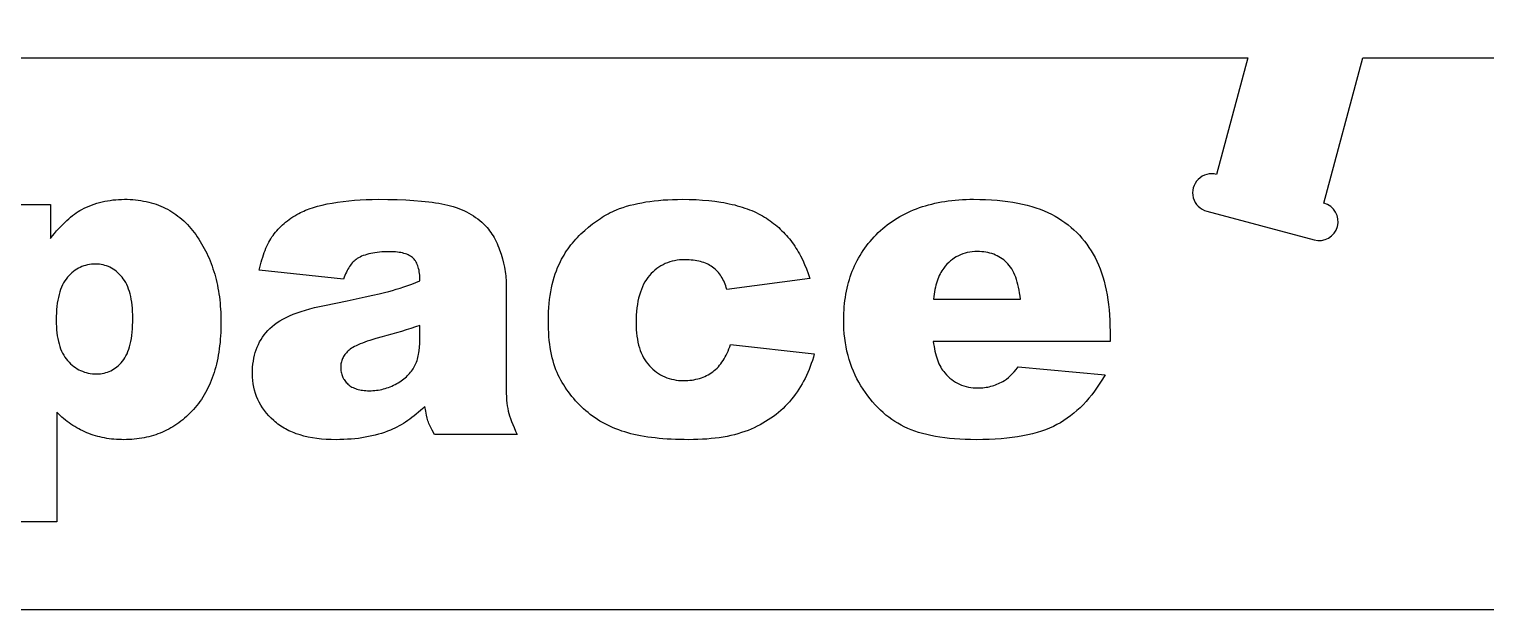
# Model space of a CAD drawing. Extents: x 6 to 1184, y 88 to 595.
# Drawn here: x 813.2 to 1042.7, y 295.8 to 387.3 of the extents above; entities that cross this region are included whole.
import ezdxf

# ---------------------------------------------------------------- set-up
doc = ezdxf.new("R2010")
doc.units = 0
doc.layers.get('0').update_dxf_attribs({"linetype": 'CONTINUOUS'})

msp = doc.modelspace()

# ---------------------------------------------------------------- linework, layer by layer
msp.add_lwpolyline([(516.5, 358.29), (533.41, 353.76), (516.5, 358.29), (524.27, 387.26), (541.17, 382.73), (1005.17, 382.73), (1000.25, 364.38, 1), (998.7, 358.59), (1015.6, 354.06, 1), (1017.16, 359.85), (1023.29, 382.73), (1125.17, 382.73), (1101.88, 295.8), (981.88, 295.8), (517.88, 295.8), (500.97, 300.33), (508.74, 329.31), (525.64, 324.78, 0.414214), (529.32, 326.9, 0.414214), (527.19, 330.57), (531.85, 347.96, 0.414214), (535.53, 350.08, 0.414214), (533.41, 353.76)], format="xyb")
msp.add_lwpolyline([(803.55, 359.64), (816.55, 359.64), (816.55, 354.29), (816.88, 354.7), (817.21, 355.1), (817.54, 355.48), (817.87, 355.84), (818.19, 356.18), (818.5, 356.51), (818.82, 356.82), (819.13, 357.12), (819.44, 357.4), (819.74, 357.66), (820.04, 357.9), (820.34, 358.12), (820.63, 358.33), (820.92, 358.53), (821.21, 358.7), (821.49, 358.86), (821.87, 359.05), (822.26, 359.23), (822.65, 359.4), (823.05, 359.56), (823.45, 359.7), (823.86, 359.83), (824.27, 359.95), (824.69, 360.06), (825.11, 360.15), (825.54, 360.24), (825.97, 360.3), (826.41, 360.36), (826.85, 360.4), (827.3, 360.44), (827.75, 360.45), (828.21, 360.46), (828.66, 360.46), (829.11, 360.44), (829.54, 360.41), (829.98, 360.37), (830.4, 360.32), (830.82, 360.27), (831.23, 360.19), (831.64, 360.11), (832.04, 360.02), (832.43, 359.92), (832.82, 359.8), (833.2, 359.68), (833.57, 359.54), (833.94, 359.4), (834.3, 359.24), (834.65, 359.07), (835, 358.89), (835.34, 358.7), (835.68, 358.5), (836.01, 358.29), (836.33, 358.07), (836.64, 357.83), (836.95, 357.59), (837.26, 357.33), (837.55, 357.07), (837.84, 356.79), (838.13, 356.5), (838.4, 356.2), (838.67, 355.89), (838.94, 355.57), (839.2, 355.24), (839.45, 354.9), (839.69, 354.55), (839.93, 354.2), (840.16, 353.84), (840.38, 353.47), (840.59, 353.1), (840.8, 352.72), (841, 352.34), (841.19, 351.96), (841.37, 351.57), (841.54, 351.17), (841.71, 350.77), (841.87, 350.36), (842.02, 349.95), (842.16, 349.53), (842.3, 349.11), (842.43, 348.69), (842.55, 348.25), (842.66, 347.82), (842.77, 347.37), (842.86, 346.93), (842.95, 346.47), (843.03, 346.02), (843.11, 345.55), (843.17, 345.09), (843.23, 344.61), (843.28, 344.13), (843.32, 343.65), (843.36, 343.16), (843.39, 342.67), (843.41, 342.17), (843.42, 341.67), (843.42, 341.16), (843.42, 340.6), (843.4, 340.04), (843.38, 339.5), (843.35, 338.96), (843.32, 338.44), (843.27, 337.92), (843.21, 337.41), (843.15, 336.9), (843.08, 336.41), (843, 335.93), (842.91, 335.45), (842.81, 334.98), (842.71, 334.52), (842.59, 334.07), (842.47, 333.62), (842.34, 333.19), (842.2, 332.76), (842.05, 332.34), (841.89, 331.93), (841.73, 331.53), (841.56, 331.14), (841.37, 330.75), (841.18, 330.38), (840.99, 330.01), (840.78, 329.65), (840.56, 329.3), (840.34, 328.95), (840.11, 328.62), (839.86, 328.29), (839.61, 327.97), (839.36, 327.66), (839.09, 327.36), (838.82, 327.07), (838.54, 326.78), (838.26, 326.51), (837.97, 326.25), (837.68, 325.99), (837.39, 325.74), (837.09, 325.51), (836.78, 325.28), (836.47, 325.06), (836.16, 324.85), (835.84, 324.65), (835.52, 324.46), (835.19, 324.28), (834.86, 324.11), (834.53, 323.95), (834.19, 323.79), (833.84, 323.65), (833.49, 323.51), (833.14, 323.39), (832.78, 323.27), (832.42, 323.16), (832.05, 323.07), (831.68, 322.98), (831.31, 322.9), (830.93, 322.83), (830.54, 322.77), (830.15, 322.72), (829.76, 322.68), (829.36, 322.64), (828.96, 322.62), (828.55, 322.61), (828.14, 322.6), (827.74, 322.61), (827.35, 322.62), (826.96, 322.64), (826.57, 322.67), (826.19, 322.71), (825.82, 322.76), (825.44, 322.81), (825.08, 322.88), (824.71, 322.95), (824.35, 323.03), (824, 323.12), (823.65, 323.22), (823.3, 323.32), (822.96, 323.44), (822.63, 323.56), (822.29, 323.69), (821.96, 323.83), (821.64, 323.98), (821.32, 324.14), (821.01, 324.31), (820.7, 324.48), (820.39, 324.66), (820.09, 324.85), (819.79, 325.05), (819.5, 325.26), (819.21, 325.47), (818.92, 325.69), (818.64, 325.93), (818.37, 326.17), (818.1, 326.41), (817.83, 326.67), (817.57, 326.93), (817.57, 309.64), (803.55, 309.64)])
for points in [[(862.73, 347.91), (849.46, 349.31), (849.55, 349.74), (849.66, 350.15), (849.76, 350.56), (849.88, 350.95), (849.99, 351.34), (850.11, 351.71), (850.24, 352.07), (850.38, 352.42), (850.51, 352.75), (850.66, 353.08), (850.8, 353.39), (850.96, 353.69), (851.12, 353.98), (851.28, 354.26), (851.45, 354.53), (851.62, 354.78), (851.81, 355.03), (852, 355.27), (852.2, 355.51), (852.41, 355.75), (852.63, 355.98), (852.86, 356.2), (853.1, 356.43), (853.35, 356.65), (853.61, 356.86), (853.88, 357.07), (854.16, 357.28), (854.45, 357.48), (854.75, 357.68), (855.05, 357.87), (855.37, 358.06), (855.7, 358.24), (855.94, 358.37), (856.2, 358.5), (856.47, 358.62), (856.74, 358.74), (857.03, 358.86), (857.33, 358.97), (857.97, 359.18), (858.65, 359.38), (859.37, 359.56), (860.14, 359.73), (860.95, 359.88), (861.8, 360.02), (862.66, 360.13), (863.54, 360.23), (864.43, 360.32), (865.34, 360.38), (866.27, 360.42), (867.22, 360.45), (868.18, 360.46), (869.71, 360.45), (871.15, 360.42), (872.52, 360.36), (873.81, 360.29), (875.03, 360.19), (876.16, 360.07), (876.7, 360), (877.23, 359.93), (877.73, 359.85), (878.21, 359.76), (878.68, 359.67), (879.14, 359.56), (879.59, 359.45), (880.02, 359.32), (880.45, 359.18), (880.87, 359.02), (881.28, 358.86), (881.68, 358.68), (882.07, 358.49), (882.45, 358.29), (882.82, 358.08), (883.18, 357.86), (883.53, 357.62), (883.87, 357.38), (884.2, 357.12), (884.52, 356.85), (884.74, 356.65), (884.95, 356.44), (885.16, 356.22), (885.36, 356), (885.56, 355.76), (885.74, 355.51), (885.93, 355.26), (886.11, 354.99), (886.28, 354.71), (886.44, 354.43), (886.6, 354.13), (886.76, 353.82), (886.91, 353.51), (887.05, 353.18), (887.19, 352.84), (887.32, 352.5), (887.56, 351.8), (887.76, 351.11), (887.94, 350.42), (888.08, 349.75), (888.14, 349.41), (888.2, 349.08), (888.24, 348.75), (888.28, 348.42), (888.3, 348.09), (888.32, 347.77), (888.34, 347.45), (888.34, 347.13), (888.34, 331.13), (888.34, 330.51), (888.36, 329.92), (888.39, 329.37), (888.42, 328.85), (888.47, 328.36), (888.52, 327.92), (888.59, 327.5), (888.66, 327.12), (888.76, 326.75), (888.87, 326.35), (889.01, 325.92), (889.18, 325.47), (889.37, 325), (889.58, 324.5), (889.82, 323.97), (890.08, 323.42), (877.05, 323.42), (876.69, 324.08), (876.4, 324.65), (876.18, 325.14), (876.1, 325.36), (876.03, 325.55), (875.91, 325.97), (875.79, 326.49), (875.67, 327.12), (875.55, 327.85), (875.21, 327.53), (874.87, 327.22), (874.53, 326.92), (874.19, 326.64), (873.85, 326.36), (873.51, 326.1), (873.17, 325.84), (872.83, 325.6), (872.49, 325.38), (872.15, 325.16), (871.81, 324.95), (871.48, 324.76), (871.14, 324.58), (870.8, 324.41), (870.46, 324.25), (870.13, 324.1), (869.66, 323.92), (869.19, 323.75), (868.7, 323.59), (868.21, 323.45), (867.71, 323.31), (867.2, 323.19), (866.68, 323.08), (866.15, 322.98), (865.61, 322.89), (865.06, 322.81), (864.5, 322.75), (863.93, 322.7), (863.35, 322.66), (862.77, 322.63), (862.17, 322.61), (861.57, 322.6), (860.77, 322.61), (860, 322.65), (859.25, 322.71), (858.52, 322.79), (857.82, 322.9), (857.15, 323.02), (856.49, 323.18), (855.87, 323.35), (855.26, 323.55), (854.97, 323.66), (854.69, 323.77), (854.41, 323.9), (854.13, 324.02), (853.86, 324.15), (853.6, 324.29), (853.35, 324.43), (853.1, 324.58), (852.85, 324.74), (852.62, 324.9), (852.38, 325.07), (852.16, 325.24), (851.94, 325.42), (851.73, 325.6), (851.32, 325.98), (850.94, 326.38), (850.58, 326.78), (850.26, 327.19), (849.96, 327.62), (849.68, 328.05), (849.43, 328.5), (849.21, 328.95), (849.01, 329.42), (848.84, 329.9), (848.7, 330.39), (848.58, 330.89), (848.49, 331.4), (848.42, 331.93), (848.38, 332.46), (848.37, 333), (848.38, 333.52), (848.41, 334.01), (848.45, 334.5), (848.52, 334.98), (848.6, 335.44), (848.71, 335.89), (848.83, 336.34), (848.97, 336.77), (849.13, 337.18), (849.31, 337.59), (849.51, 337.99), (849.73, 338.37), (849.97, 338.74), (850.22, 339.1), (850.5, 339.45), (850.79, 339.79), (850.94, 339.96), (851.11, 340.12), (851.46, 340.44), (851.84, 340.74), (852.26, 341.04), (852.7, 341.32), (853.18, 341.6), (853.69, 341.86), (854.23, 342.11), (854.81, 342.35), (855.41, 342.58), (856.05, 342.81), (856.72, 343.02), (857.43, 343.21), (858.16, 343.4), (858.93, 343.58), (859.72, 343.75), (863.29, 344.47), (866.16, 345.08), (867.34, 345.34), (868.35, 345.57), (869.19, 345.78), (869.85, 345.95), (870.44, 346.11), (871.03, 346.29), (871.63, 346.48), (872.24, 346.68), (872.86, 346.89), (873.49, 347.12), (874.12, 347.35), (874.77, 347.6), (874.76, 347.92), (874.75, 348.22), (874.73, 348.51), (874.7, 348.79), (874.66, 349.05), (874.62, 349.31), (874.56, 349.55), (874.5, 349.78), (874.43, 349.99), (874.35, 350.2), (874.27, 350.39), (874.17, 350.58), (874.07, 350.75), (873.96, 350.9), (873.84, 351.05), (873.71, 351.18), (873.57, 351.31), (873.42, 351.42), (873.26, 351.53), (873.08, 351.63), (872.89, 351.72), (872.69, 351.81), (872.48, 351.88), (872.25, 351.95), (872.01, 352.01), (871.76, 352.06), (871.5, 352.11), (871.22, 352.14), (870.93, 352.17), (870.63, 352.19), (870.32, 352.2), (869.99, 352.21), (869.57, 352.2), (869.16, 352.19), (868.77, 352.17), (868.39, 352.14), (868.03, 352.1), (867.67, 352.05), (867.33, 352), (867.01, 351.93), (866.69, 351.86), (866.39, 351.78), (866.11, 351.69), (865.83, 351.59), (865.57, 351.49), (865.33, 351.37), (865.09, 351.25), (864.87, 351.12), (864.71, 351), (864.55, 350.88), (864.39, 350.74), (864.24, 350.6), (864.09, 350.44), (863.95, 350.26), (863.81, 350.08), (863.67, 349.89), (863.54, 349.68), (863.41, 349.46), (863.29, 349.23), (863.17, 348.99), (863.05, 348.74), (862.94, 348.47), (862.83, 348.2)], [(923.67, 337.61), (936.87, 336.11), (936.73, 335.6), (936.58, 335.09), (936.41, 334.6), (936.24, 334.11), (936.05, 333.64), (935.86, 333.17), (935.65, 332.71), (935.43, 332.26), (935.2, 331.82), (934.96, 331.38), (934.71, 330.96), (934.45, 330.54), (934.18, 330.13), (933.89, 329.74), (933.6, 329.35), (933.29, 328.96), (932.98, 328.59), (932.65, 328.23), (932.31, 327.88), (931.96, 327.54), (931.6, 327.21), (931.23, 326.89), (930.85, 326.58), (930.46, 326.28), (930.05, 325.99), (929.64, 325.72), (929.22, 325.45), (928.78, 325.19), (928.33, 324.95), (927.88, 324.71), (927.41, 324.49), (926.93, 324.27), (926.44, 324.07), (925.93, 323.88), (925.41, 323.71), (924.86, 323.54), (924.31, 323.39), (923.73, 323.26), (923.14, 323.13), (922.54, 323.02), (921.91, 322.92), (921.27, 322.84), (920.62, 322.77), (919.94, 322.71), (919.26, 322.66), (918.55, 322.63), (917.83, 322.61), (917.09, 322.6), (916.38, 322.61), (915.68, 322.62), (915, 322.64), (914.33, 322.67), (913.68, 322.71), (913.04, 322.75), (912.42, 322.81), (911.81, 322.87), (911.22, 322.94), (910.64, 323.02), (910.08, 323.11), (909.53, 323.21), (909, 323.31), (908.48, 323.42), (907.98, 323.55), (907.49, 323.68), (907.02, 323.82), (906.55, 323.96), (906.09, 324.13), (905.64, 324.3), (905.2, 324.48), (904.76, 324.67), (904.34, 324.87), (903.92, 325.08), (903.51, 325.3), (903.11, 325.54), (902.72, 325.78), (902.34, 326.03), (901.96, 326.3), (901.6, 326.57), (901.24, 326.86), (900.89, 327.15), (900.55, 327.46), (900.22, 327.77), (899.9, 328.08), (899.58, 328.4), (899.28, 328.73), (898.99, 329.07), (898.7, 329.41), (898.43, 329.76), (898.16, 330.12), (897.9, 330.48), (897.66, 330.85), (897.42, 331.22), (897.19, 331.61), (896.97, 331.99), (896.76, 332.39), (896.56, 332.79), (896.37, 333.2), (896.19, 333.63), (896.03, 334.08), (895.87, 334.54), (895.73, 335.02), (895.6, 335.52), (895.49, 336.03), (895.38, 336.56), (895.29, 337.1), (895.21, 337.66), (895.14, 338.24), (895.09, 338.84), (895.05, 339.45), (895.02, 340.07), (895, 340.72), (894.99, 341.38), (895, 342.07), (895.02, 342.75), (895.06, 343.41), (895.11, 344.06), (895.18, 344.69), (895.26, 345.31), (895.36, 345.91), (895.47, 346.5), (895.59, 347.07), (895.74, 347.63), (895.89, 348.18), (896.07, 348.71), (896.25, 349.22), (896.45, 349.72), (896.67, 350.21), (896.9, 350.68), (897.08, 351.02), (897.27, 351.35), (897.46, 351.68), (897.66, 352.01), (897.87, 352.33), (898.09, 352.65), (898.32, 352.96), (898.55, 353.27), (898.8, 353.57), (899.05, 353.87), (899.31, 354.16), (899.57, 354.45), (899.85, 354.74), (900.13, 355.02), (900.42, 355.3), (900.72, 355.57), (901.33, 356.09), (901.94, 356.58), (902.25, 356.82), (902.56, 357.04), (902.87, 357.25), (903.18, 357.46), (903.49, 357.65), (903.8, 357.84), (904.11, 358.02), (904.43, 358.19), (904.75, 358.36), (905.06, 358.51), (905.38, 358.65), (905.7, 358.79), (906.22, 358.99), (906.75, 359.18), (907.3, 359.36), (907.87, 359.52), (908.46, 359.67), (909.07, 359.81), (909.69, 359.93), (910.33, 360.04), (910.99, 360.14), (911.67, 360.23), (912.36, 360.3), (913.07, 360.36), (913.8, 360.4), (914.55, 360.43), (915.32, 360.45), (916.1, 360.46), (917.19, 360.45), (918.25, 360.41), (919.28, 360.35), (920.27, 360.26), (921.23, 360.15), (922.16, 360.01), (922.61, 359.94), (923.06, 359.85), (923.49, 359.76), (923.92, 359.67), (924.34, 359.57), (924.75, 359.46), (925.15, 359.34), (925.54, 359.22), (925.93, 359.09), (926.3, 358.96), (926.67, 358.82), (927.03, 358.68), (927.39, 358.52), (927.73, 358.37), (928.07, 358.2), (928.4, 358.03), (928.72, 357.86), (929.03, 357.67), (929.33, 357.48), (929.63, 357.29), (929.91, 357.09), (930.2, 356.88), (930.47, 356.67), (930.75, 356.45), (931.01, 356.23), (931.27, 356), (931.53, 355.76), (931.78, 355.52), (932.02, 355.27), (932.26, 355.02), (932.5, 354.76), (932.73, 354.5), (932.95, 354.23), (933.17, 353.95), (933.38, 353.67), (933.59, 353.38), (933.79, 353.09), (933.98, 352.79), (934.17, 352.49), (934.36, 352.18), (934.54, 351.86), (934.71, 351.54), (935.05, 350.88), (935.36, 350.2), (935.64, 349.49), (935.91, 348.76), (936.16, 348.01), (923.09, 346.27), (923.01, 346.56), (922.93, 346.83), (922.83, 347.1), (922.72, 347.36), (922.61, 347.61), (922.49, 347.85), (922.36, 348.08), (922.23, 348.31), (922.09, 348.52), (921.93, 348.73), (921.77, 348.92), (921.61, 349.11), (921.43, 349.29), (921.25, 349.46), (921.06, 349.62), (920.86, 349.77), (920.65, 349.91), (920.44, 350.04), (920.21, 350.17), (919.98, 350.28), (919.74, 350.39), (919.49, 350.49), (919.23, 350.57), (918.96, 350.65), (918.69, 350.72), (918.4, 350.78), (918.11, 350.83), (917.81, 350.87), (917.5, 350.9), (917.18, 350.93), (916.85, 350.94), (916.51, 350.94), (916.09, 350.94), (915.67, 350.91), (915.27, 350.86), (914.87, 350.79), (914.49, 350.7), (914.11, 350.6), (913.75, 350.47), (913.4, 350.33), (913.05, 350.16), (912.72, 349.98), (912.4, 349.78), (912.08, 349.56), (911.78, 349.32), (911.49, 349.06), (911.21, 348.78), (910.94, 348.48), (910.68, 348.16), (910.44, 347.82), (910.21, 347.46), (910, 347.08), (909.81, 346.69), (909.64, 346.27), (909.48, 345.83), (909.34, 345.37), (909.21, 344.9), (909.1, 344.4), (909.01, 343.88), (908.94, 343.35), (908.88, 342.79), (908.84, 342.22), (908.81, 341.62), (908.8, 341), (908.81, 340.45), (908.84, 339.92), (908.88, 339.41), (908.94, 338.91), (909.01, 338.43), (909.1, 337.96), (909.21, 337.51), (909.33, 337.08), (909.47, 336.66), (909.63, 336.27), (909.8, 335.88), (909.99, 335.52), (910.2, 335.17), (910.42, 334.84), (910.66, 334.53), (910.92, 334.23), (911.19, 333.95), (911.47, 333.69), (911.75, 333.44), (912.05, 333.22), (912.35, 333.01), (912.67, 332.82), (912.99, 332.65), (913.32, 332.49), (913.66, 332.36), (914.01, 332.24), (914.37, 332.14), (914.74, 332.06), (915.12, 331.99), (915.51, 331.95), (915.9, 331.92), (916.31, 331.91), (916.64, 331.92), (916.98, 331.94), (917.3, 331.96), (917.62, 332), (917.93, 332.05), (918.23, 332.11), (918.53, 332.18), (918.82, 332.26), (919.1, 332.36), (919.38, 332.46), (919.65, 332.57), (919.91, 332.7), (920.17, 332.84), (920.42, 332.98), (920.66, 333.14), (920.89, 333.31), (921.12, 333.49), (921.34, 333.68), (921.56, 333.89), (921.77, 334.1), (921.96, 334.33), (922.16, 334.57), (922.34, 334.82), (922.52, 335.09), (922.69, 335.36), (922.85, 335.65), (923.01, 335.94), (923.16, 336.25), (923.3, 336.57), (923.43, 336.91), (923.56, 337.25)], [(983.46, 338.09), (955.63, 338.09), (955.68, 337.68), (955.74, 337.28), (955.81, 336.89), (955.89, 336.52), (955.97, 336.16), (956.06, 335.82), (956.16, 335.49), (956.27, 335.17), (956.39, 334.87), (956.51, 334.57), (956.65, 334.3), (956.79, 334.03), (956.94, 333.78), (957.1, 333.54), (957.26, 333.32), (957.44, 333.11), (957.7, 332.82), (957.96, 332.56), (958.24, 332.31), (958.52, 332.08), (958.82, 331.87), (959.12, 331.67), (959.44, 331.5), (959.76, 331.34), (960.09, 331.2), (960.43, 331.08), (960.79, 330.98), (961.15, 330.9), (961.52, 330.84), (961.9, 330.79), (962.29, 330.76), (962.69, 330.75), (962.95, 330.76), (963.2, 330.77), (963.45, 330.79), (963.7, 330.82), (963.95, 330.85), (964.2, 330.9), (964.44, 330.95), (964.69, 331.01), (964.93, 331.08), (965.17, 331.15), (965.41, 331.24), (965.65, 331.33), (965.88, 331.43), (966.12, 331.54), (966.35, 331.65), (966.58, 331.78), (966.86, 331.95), (967.15, 332.16), (967.45, 332.4), (967.75, 332.67), (968.05, 332.97), (968.36, 333.31), (968.68, 333.67), (969, 334.06), (982.68, 332.8), (982.28, 332.13), (981.87, 331.48), (981.46, 330.86), (981.03, 330.26), (980.59, 329.69), (980.14, 329.14), (979.68, 328.62), (979.22, 328.11), (978.74, 327.64), (978.25, 327.18), (977.75, 326.76), (977.24, 326.35), (976.72, 325.97), (976.19, 325.61), (975.66, 325.28), (975.11, 324.97), (974.83, 324.83), (974.54, 324.69), (973.94, 324.42), (973.31, 324.17), (972.65, 323.94), (971.96, 323.72), (971.24, 323.53), (970.49, 323.35), (969.71, 323.2), (968.9, 323.06), (968.06, 322.94), (967.19, 322.83), (966.29, 322.75), (965.36, 322.69), (964.4, 322.64), (963.41, 322.61), (962.38, 322.6), (961.5, 322.61), (960.63, 322.63), (959.79, 322.67), (958.98, 322.73), (958.19, 322.8), (957.42, 322.89), (956.68, 322.99), (955.96, 323.11), (955.26, 323.24), (954.59, 323.4), (953.94, 323.56), (953.32, 323.74), (952.72, 323.94), (952.14, 324.16), (951.59, 324.39), (951.06, 324.63), (950.55, 324.89), (950.05, 325.18), (949.56, 325.48), (949.09, 325.8), (948.62, 326.13), (948.17, 326.49), (947.72, 326.86), (947.29, 327.26), (946.87, 327.67), (946.46, 328.1), (946.06, 328.55), (945.67, 329.02), (945.29, 329.51), (944.92, 330.01), (944.57, 330.54), (944.22, 331.08), (943.89, 331.64), (943.59, 332.21), (943.3, 332.79), (943.04, 333.38), (942.79, 333.99), (942.57, 334.61), (942.37, 335.24), (942.19, 335.88), (942.03, 336.54), (941.89, 337.21), (941.78, 337.88), (941.68, 338.58), (941.61, 339.28), (941.55, 340), (941.52, 340.72), (941.51, 341.46), (941.52, 341.99), (941.53, 342.51), (941.56, 343.03), (941.6, 343.54), (941.64, 344.04), (941.7, 344.53), (941.77, 345.02), (941.85, 345.51), (941.94, 345.98), (942.04, 346.45), (942.15, 346.92), (942.28, 347.38), (942.41, 347.83), (942.55, 348.27), (942.71, 348.71), (942.87, 349.15), (943.05, 349.57), (943.23, 349.99), (943.43, 350.41), (943.64, 350.81), (943.85, 351.21), (944.08, 351.61), (944.32, 352), (944.57, 352.38), (944.83, 352.76), (945.1, 353.12), (945.38, 353.49), (945.68, 353.84), (945.98, 354.19), (946.29, 354.54), (946.62, 354.88), (946.95, 355.21), (947.3, 355.53), (947.65, 355.84), (948.01, 356.15), (948.38, 356.44), (948.75, 356.72), (949.14, 356.99), (949.53, 357.25), (949.93, 357.51), (950.34, 357.75), (950.76, 357.98), (951.18, 358.2), (951.61, 358.41), (952.06, 358.61), (952.5, 358.8), (952.96, 358.98), (953.43, 359.15), (953.9, 359.31), (954.38, 359.46), (954.87, 359.59), (955.37, 359.72), (955.88, 359.84), (956.39, 359.95), (956.91, 360.05), (957.44, 360.13), (957.98, 360.21), (958.53, 360.28), (959.08, 360.33), (959.64, 360.38), (960.22, 360.41), (960.79, 360.44), (961.38, 360.46), (961.98, 360.46), (962.93, 360.45), (963.87, 360.42), (964.78, 360.38), (965.66, 360.31), (966.52, 360.23), (967.35, 360.13), (968.15, 360.01), (968.93, 359.87), (969.69, 359.72), (970.42, 359.54), (971.12, 359.35), (971.8, 359.14), (972.45, 358.91), (973.08, 358.66), (973.68, 358.39), (974.25, 358.11), (974.81, 357.8), (975.35, 357.49), (975.87, 357.15), (976.37, 356.8), (976.86, 356.43), (977.33, 356.04), (977.78, 355.64), (978.22, 355.23), (978.64, 354.79), (979.04, 354.34), (979.43, 353.87), (979.8, 353.39), (980.15, 352.89), (980.49, 352.37), (980.81, 351.84), (981.11, 351.29), (981.39, 350.72), (981.66, 350.13), (981.91, 349.52), (982.14, 348.88), (982.35, 348.23), (982.54, 347.56), (982.72, 346.86), (982.87, 346.14), (983.01, 345.41), (983.13, 344.65), (983.23, 343.87), (983.32, 343.07), (983.38, 342.25), (983.43, 341.4), (983.45, 340.54), (983.46, 339.66)], [(969.34, 344.74), (969.29, 345.23), (969.22, 345.71), (969.14, 346.17), (969.05, 346.61), (968.96, 347.03), (968.85, 347.43), (968.73, 347.82), (968.6, 348.19), (968.46, 348.54), (968.3, 348.88), (968.14, 349.19), (967.97, 349.49), (967.79, 349.77), (967.59, 350.03), (967.39, 350.28), (967.18, 350.5), (966.95, 350.71), (966.72, 350.91), (966.48, 351.09), (966.23, 351.26), (965.97, 351.42), (965.7, 351.56), (965.43, 351.69), (965.14, 351.81), (964.85, 351.91), (964.55, 352), (964.24, 352.07), (963.92, 352.13), (963.59, 352.18), (963.25, 352.21), (962.91, 352.23), (962.56, 352.24), (962.15, 352.23), (961.75, 352.2), (961.36, 352.15), (960.98, 352.08), (960.62, 351.98), (960.26, 351.87), (959.92, 351.74), (959.58, 351.58), (959.25, 351.41), (958.94, 351.22), (958.64, 351), (958.34, 350.76), (958.06, 350.51), (957.78, 350.23), (957.52, 349.93), (957.27, 349.61), (957.11, 349.4), (956.97, 349.18), (956.83, 348.94), (956.7, 348.7), (956.57, 348.44), (956.45, 348.16), (956.34, 347.88), (956.24, 347.58), (956.14, 347.27), (956.05, 346.94), (955.97, 346.61), (955.89, 346.26), (955.83, 345.9), (955.77, 345.52), (955.71, 345.14), (955.67, 344.74)], [(817.47, 341.43), (817.47, 340.9), (817.5, 340.39), (817.53, 339.9), (817.58, 339.42), (817.64, 338.96), (817.72, 338.52), (817.81, 338.09), (817.92, 337.69), (818.04, 337.3), (818.17, 336.92), (818.32, 336.57), (818.48, 336.23), (818.66, 335.91), (818.85, 335.61), (819.06, 335.32), (819.27, 335.05), (819.5, 334.8), (819.74, 334.56), (819.99, 334.34), (820.24, 334.14), (820.5, 333.95), (820.76, 333.78), (821.04, 333.63), (821.32, 333.49), (821.61, 333.37), (821.91, 333.26), (822.21, 333.17), (822.52, 333.1), (822.84, 333.04), (823.17, 333), (823.5, 332.98), (823.84, 332.97), (824.14, 332.98), (824.44, 333), (824.73, 333.04), (825.01, 333.1), (825.28, 333.17), (825.55, 333.25), (825.81, 333.35), (826.07, 333.47), (826.32, 333.6), (826.57, 333.75), (826.8, 333.91), (827.04, 334.09), (827.26, 334.29), (827.48, 334.5), (827.7, 334.72), (827.9, 334.97), (828.1, 335.23), (828.29, 335.51), (828.46, 335.81), (828.62, 336.14), (828.77, 336.48), (828.9, 336.85), (829.02, 337.24), (829.13, 337.66), (829.23, 338.09), (829.31, 338.55), (829.38, 339.02), (829.44, 339.52), (829.48, 340.04), (829.51, 340.59), (829.53, 341.15), (829.54, 341.74), (829.53, 342.28), (829.51, 342.8), (829.48, 343.3), (829.43, 343.79), (829.37, 344.26), (829.3, 344.71), (829.21, 345.14), (829.11, 345.55), (829, 345.95), (828.87, 346.32), (828.73, 346.68), (828.58, 347.02), (828.41, 347.34), (828.23, 347.65), (828.04, 347.93), (827.84, 348.2), (827.62, 348.45), (827.4, 348.68), (827.17, 348.9), (826.94, 349.1), (826.7, 349.29), (826.45, 349.46), (826.2, 349.61), (825.94, 349.75), (825.68, 349.87), (825.41, 349.97), (825.14, 350.06), (824.86, 350.13), (824.57, 350.19), (824.28, 350.23), (823.98, 350.25), (823.67, 350.26), (823.35, 350.25), (823.02, 350.23), (822.71, 350.19), (822.4, 350.13), (822.1, 350.06), (821.8, 349.97), (821.52, 349.86), (821.24, 349.74), (820.96, 349.6), (820.7, 349.45), (820.44, 349.28), (820.18, 349.09), (819.94, 348.89), (819.7, 348.67), (819.47, 348.43), (819.24, 348.18), (819.03, 347.91), (818.82, 347.62), (818.64, 347.31), (818.46, 346.98), (818.31, 346.63), (818.16, 346.26), (818.03, 345.87), (817.91, 345.45), (817.81, 345.02), (817.72, 344.57), (817.64, 344.1), (817.58, 343.6), (817.53, 343.09), (817.49, 342.56), (817.47, 342)], [(874.77, 340.61), (874.05, 340.36), (873.32, 340.11), (872.58, 339.88), (871.84, 339.65), (871.09, 339.42), (870.33, 339.21), (869.57, 339), (868.8, 338.8), (867.79, 338.52), (866.88, 338.24), (866.46, 338.1), (866.06, 337.96), (865.69, 337.82), (865.34, 337.69), (865.02, 337.55), (864.72, 337.41), (864.45, 337.27), (864.2, 337.13), (863.97, 337), (863.77, 336.86), (863.6, 336.72), (863.44, 336.59), (863.3, 336.44), (863.17, 336.3), (863.05, 336.15), (862.93, 336), (862.83, 335.85), (862.74, 335.7), (862.65, 335.54), (862.57, 335.38), (862.5, 335.22), (862.45, 335.06), (862.4, 334.89), (862.36, 334.73), (862.32, 334.55), (862.3, 334.38), (862.29, 334.21), (862.28, 334.03), (862.29, 333.83), (862.3, 333.63), (862.32, 333.44), (862.35, 333.25), (862.39, 333.06), (862.44, 332.88), (862.5, 332.71), (862.57, 332.54), (862.64, 332.38), (862.73, 332.21), (862.82, 332.06), (862.93, 331.91), (863.04, 331.76), (863.16, 331.62), (863.29, 331.48), (863.43, 331.35), (863.57, 331.22), (863.73, 331.11), (863.89, 331), (864.06, 330.9), (864.24, 330.8), (864.43, 330.72), (864.63, 330.64), (864.84, 330.57), (865.05, 330.51), (865.27, 330.46), (865.5, 330.41), (865.74, 330.38), (865.99, 330.35), (866.25, 330.33), (866.51, 330.31), (866.78, 330.31), (867.07, 330.31), (867.36, 330.33), (867.64, 330.35), (867.92, 330.38), (868.2, 330.42), (868.48, 330.47), (868.75, 330.53), (869.02, 330.59), (869.29, 330.67), (869.56, 330.75), (869.82, 330.84), (870.08, 330.94), (870.34, 331.05), (870.6, 331.17), (870.85, 331.3), (871.1, 331.44), (871.34, 331.58), (871.58, 331.73), (871.81, 331.88), (872.02, 332.03), (872.23, 332.19), (872.43, 332.35), (872.62, 332.52), (872.8, 332.69), (872.98, 332.86), (873.14, 333.04), (873.29, 333.22), (873.44, 333.4), (873.58, 333.59), (873.7, 333.78), (873.82, 333.98), (873.93, 334.18), (874.03, 334.39), (874.13, 334.6), (874.21, 334.82), (874.3, 335.05), (874.37, 335.29), (874.44, 335.53), (874.5, 335.79), (874.56, 336.04), (874.61, 336.31), (874.65, 336.59), (874.71, 337.16), (874.75, 337.76), (874.77, 338.39)]]:
    msp.add_lwpolyline(points, close=True)

doc.saveas('drawing.dxf')
